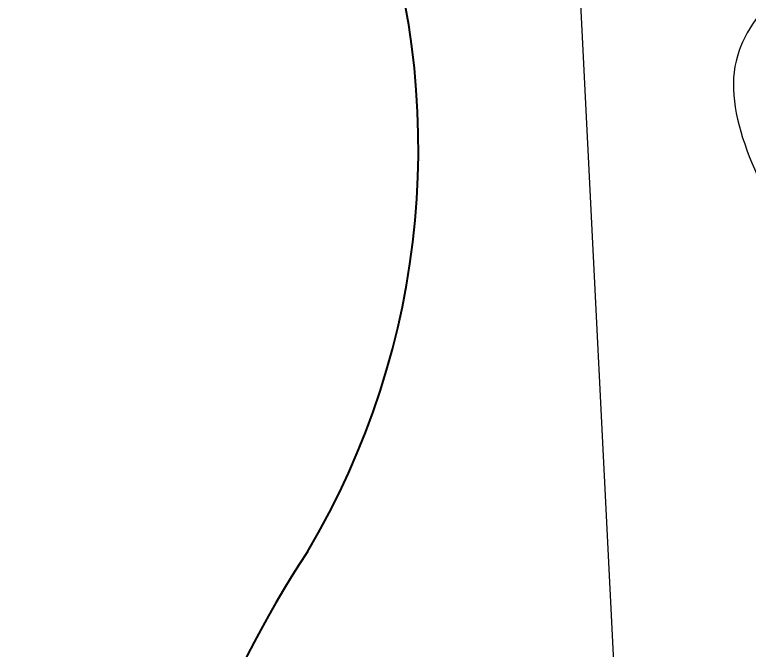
# Model space of a CAD drawing. Extents: x 2080 to 102399, y 2071 to 93424.
# Drawn here: x 85172.8 to 85426.7, y 81524.5 to 81744.5 of the extents above; entities that cross this region are included whole.
import ezdxf

# ---------------------------------------------------------------- set-up
doc = ezdxf.new("R2010")
doc.units = 0
doc.header["$LTSCALE"] = 20
doc.header["$MEASUREMENT"] = 0
doc.layers.add('BUILDING', color=4, linetype='Continuous', lineweight=40)
doc.layers.add('road', color=2, linetype='Continuous')

msp = doc.modelspace()

# ---------------------------------------------------------------- linework, layer by layer
at = {"ltscale": 0.5}
msp.add_lwpolyline([(84488.225, 81071.259), (85405.877, 81002.966), (85343.679, 82242.82), (84903.117, 82126.2), (84488.225, 81071.259)], dxfattribs=at)
at = {"linetype": 'Continuous', "ltscale": 0.5}
msp.add_spline([(85464.453, 81774.814, 0.504), (85422.171, 81728.421, 0.504), (85444.133, 81660.7, 0.504), (85466.033, 81607.28, 0.504), (85465.637, 81557.549, 0.504), (85462.145, 81527.603, 0.504)], degree=3, dxfattribs=at)
at = {"layer": 'BUILDING', "linetype": 'Continuous', "ltscale": 0.5}
for centre, radius, start, end in [((85038.986, 81698.222, 0.504), 273.348, 329.28944, 20.21024), ((85577.589, 81358.258, 0.504), 363.748, 146.57572, 198.35376)]:
    msp.add_arc(centre, radius, start, end, dxfattribs=at)
at = {"layer": 'road', "linetype": 'Continuous', "ltscale": 0.5}
msp.add_arc((86585.225, 80503.814, 0.1), 2189.51, 110.931783, 161.107381, dxfattribs=at)

doc.saveas('drawing.dxf')
